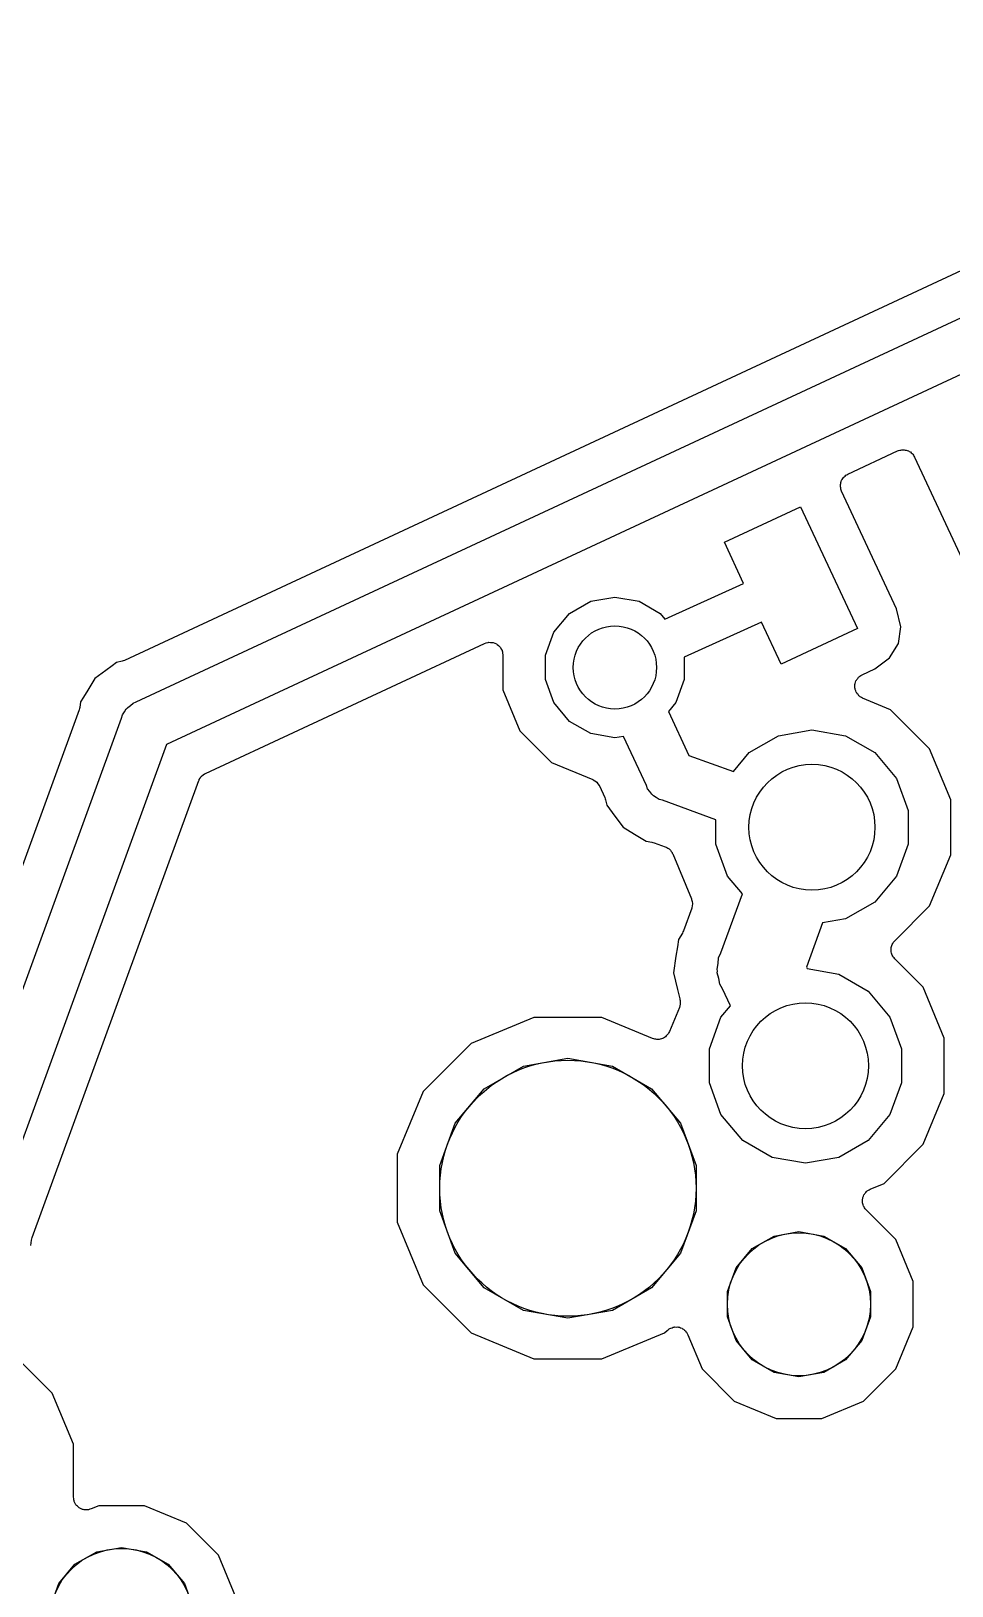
# Model space of a CAD drawing. Extents: x 24 to 196, y -189 to -31.
# Drawn here: x 63.54 to 74.49, y -149.93 to -131.42 of the extents above; entities that cross this region are included whole.
import ezdxf

# ---------------------------------------------------------------- set-up
doc = ezdxf.new("R2010")
doc.units = 0
doc.header["$MEASUREMENT"] = 0
doc.layers.add('BLACK', color=7, linetype='CONTINUOUS')

msp = doc.modelspace()

# ---------------------------------------------------------------- linework, layer by layer
at = {"layer": 'BLACK', "linetype": 'CONTINUOUS'}
for p, q in [((81.1705, -131.213), (64.6525, -138.915)), ((64.793, -139.41), (81.4349, -131.651)), ((81.0617, -132.497), (65.1529, -139.915)), ((73.2565, -136.697), (73.8487, -136.421)), ((73.8487, -136.421), (73.8615, -136.418)), ((73.8615, -136.418), (73.8736, -136.412)), ((73.8736, -136.412), (73.8869, -136.411)), ((73.8869, -136.411), (73.8998, -136.407)), ((73.8998, -136.407), (73.9131, -136.409)), ((73.9131, -136.409), (73.9263, -136.407)), ((73.9263, -136.407), (73.9392, -136.411)), ((73.9392, -136.411), (73.9525, -136.412)), ((73.9525, -136.412), (73.9646, -136.418)), ((73.9646, -136.418), (73.9775, -136.421)), ((73.9775, -136.421), (73.9884, -136.429)), ((73.9884, -136.429), (74.0005, -136.434)), ((74.0005, -136.434), (74.0099, -136.444)), ((74.0099, -136.444), (74.0208, -136.451)), ((74.0208, -136.451), (74.0285, -136.462)), ((74.0285, -136.462), (74.0379, -136.472)), ((74.0379, -136.472), (74.0435, -136.484)), ((74.0435, -136.484), (74.0512, -136.495)), ((74.0512, -136.495), (74.7053, -137.898)), ((73.1794, -136.784), (73.1828, -136.771)), ((73.1828, -136.771), (73.1905, -136.76)), ((73.1905, -136.76), (73.1961, -136.748)), ((73.1961, -136.748), (73.2055, -136.738)), ((73.2055, -136.738), (73.2132, -136.728)), ((73.2132, -136.728), (73.2241, -136.72)), ((73.2241, -136.72), (73.2335, -136.71)), ((73.2335, -136.71), (73.2456, -136.705)), ((73.2456, -136.705), (73.2565, -136.697)), ((73.1691, -136.822), (73.1726, -136.809)), ((73.1703, -136.835), (73.1691, -136.822)), ((73.1691, -136.849), (73.1703, -136.835)), ((73.1726, -136.861), (73.1691, -136.849)), ((73.1726, -136.809), (73.1737, -136.796)), ((73.1737, -136.875), (73.1726, -136.861)), ((73.1737, -136.796), (73.1794, -136.784)), ((73.1794, -136.887), (73.1737, -136.875)), ((73.1828, -136.9), (73.1794, -136.887)), ((73.837, -138.303), (73.1828, -136.9)), ((71.7887, -137.509), (72.695, -137.086)), ((72.695, -137.086), (73.3712, -138.536)), ((72.0171, -137.999), (71.7887, -137.509)), ((71.0807, -138.423), (72.0171, -137.999)), ((69.9476, -138.357), (70.1997, -138.211)), ((70.1997, -138.211), (70.4864, -138.161)), ((70.4864, -138.161), (70.7731, -138.211)), ((70.7731, -138.211), (71.0252, -138.357)), ((69.7604, -138.58), (69.9476, -138.357)), ((71.0252, -138.357), (71.0807, -138.423)), ((73.8886, -138.514), (73.837, -138.303)), ((69.6609, -138.853), (69.7604, -138.58)), ((72.2318, -138.459), (71.3119, -138.876)), ((72.4649, -138.959), (72.2318, -138.459)), ((73.3712, -138.536), (72.4649, -138.959)), ((73.8579, -138.713), (73.8886, -138.514)), ((65.6154, -140.26), (68.9361, -138.712)), ((68.9361, -138.712), (68.9553, -138.707)), ((68.9553, -138.707), (68.974, -138.7)), ((68.974, -138.7), (68.9807, -138.7)), ((68.9807, -138.7), (68.9872, -138.698)), ((68.9872, -138.698), (69.007, -138.7)), ((69.007, -138.7), (69.0269, -138.7)), ((69.0269, -138.7), (69.0332, -138.702)), ((69.0332, -138.702), (69.0399, -138.703)), ((69.0399, -138.703), (69.058, -138.711)), ((69.058, -138.711), (69.0767, -138.718)), ((69.0767, -138.718), (69.0818, -138.722)), ((69.0818, -138.722), (69.0879, -138.725)), ((69.0879, -138.725), (69.102, -138.739)), ((69.102, -138.739), (69.1172, -138.752)), ((69.1172, -138.752), (69.1206, -138.758)), ((69.1206, -138.758), (69.1253, -138.762)), ((69.1253, -138.762), (69.1337, -138.781)), ((69.1337, -138.781), (69.1437, -138.798)), ((69.1437, -138.798), (69.1448, -138.804)), ((69.1448, -138.804), (69.1477, -138.81)), ((73.7531, -138.886), (73.8579, -138.713)), ((64.5057, -138.981), (64.4295, -139.037)), ((64.5058, -138.981), (64.5057, -138.981)), ((64.5597, -138.941), (64.5058, -138.981)), ((64.6243, -138.925), (64.5597, -138.941)), ((64.638, -138.919), (64.6243, -138.925)), ((64.6525, -138.915), (64.638, -138.919)), ((69.1477, -138.81), (69.1494, -138.83)), ((69.1494, -138.83), (69.1529, -138.85)), ((69.1529, -138.85), (69.1529, -139.264)), ((69.6609, -139.144), (69.6609, -138.853)), ((71.3119, -138.876), (71.3119, -139.144)), ((73.5777, -139.015), (73.7531, -138.886)), ((64.2988, -139.132), (64.2161, -139.269)), ((64.4295, -139.037), (64.2988, -139.132)), ((64.4295, -139.037), (64.4295, -139.037)), ((64.4295, -139.037), (64.4295, -139.037)), ((69.7604, -139.418), (69.6609, -139.144)), ((71.3119, -139.144), (71.2123, -139.418)), ((73.3426, -139.19), (73.349, -139.175)), ((73.349, -139.175), (73.3533, -139.159)), ((73.3533, -139.159), (73.359, -139.151)), ((73.359, -139.151), (73.3629, -139.141)), ((73.3629, -139.141), (73.3741, -139.129)), ((73.3741, -139.129), (73.3836, -139.115)), ((73.3836, -139.115), (73.3918, -139.11)), ((73.3918, -139.11), (73.3986, -139.102)), ((73.3986, -139.102), (73.4134, -139.095)), ((73.4134, -139.095), (73.427, -139.085)), ((73.427, -139.085), (73.5777, -139.015)), ((64.1656, -139.352), (64.131, -139.409)), ((64.2161, -139.269), (64.1656, -139.352)), ((64.1656, -139.352), (64.1656, -139.352)), ((64.2161, -139.269), (64.2161, -139.269)), ((64.2161, -139.269), (64.2161, -139.269)), ((69.1529, -139.264), (69.3559, -139.754)), ((73.3396, -139.21), (73.3422, -139.2)), ((73.341, -139.226), (73.3396, -139.21)), ((73.3403, -139.243), (73.341, -139.226)), ((73.3433, -139.253), (73.3403, -139.243)), ((73.3422, -139.2), (73.3426, -139.19)), ((73.3442, -139.263), (73.3433, -139.253)), ((73.3512, -139.278), (73.3442, -139.263)), ((73.3562, -139.294), (73.3512, -139.278)), ((73.3623, -139.301), (73.3562, -139.294)), ((73.3666, -139.311), (73.3623, -139.301)), ((73.3783, -139.322), (73.3666, -139.311)), ((73.3884, -139.336), (73.3783, -139.322)), ((73.3969, -139.341), (73.3884, -139.336)), ((73.404, -139.348), (73.3969, -139.341)), ((73.419, -139.355), (73.404, -139.348)), ((73.4331, -139.364), (73.419, -139.355)), ((73.7658, -139.502), (73.4331, -139.364)), ((64.1134, -139.504), (62.1313, -144.945)), ((64.116, -139.489), (64.1134, -139.504)), ((64.1208, -139.475), (64.116, -139.489)), ((64.131, -139.409), (64.1208, -139.475)), ((64.6292, -139.562), (64.6524, -139.528)), ((64.6524, -139.528), (64.6727, -139.493)), ((64.6727, -139.493), (64.6831, -139.485)), ((64.6831, -139.485), (64.6909, -139.474)), ((64.6909, -139.474), (64.724, -139.45)), ((64.724, -139.45), (64.755, -139.424)), ((64.755, -139.424), (64.793, -139.41)), ((69.9476, -139.641), (69.7604, -139.418)), ((71.2123, -139.418), (71.1233, -139.524)), ((71.1233, -139.524), (71.3659, -140.046)), ((74.2302, -139.966), (73.7658, -139.502)), ((62.5151, -145.375), (64.6187, -139.601)), ((64.6187, -139.601), (64.6292, -139.562)), ((70.1997, -139.786), (69.9476, -139.641)), ((65.1529, -139.915), (63.0493, -145.69)), ((69.3559, -139.754), (69.731, -140.129)), ((70.4864, -139.837), (70.1997, -139.786)), ((70.5882, -139.819), (70.4864, -139.837)), ((70.861, -140.406), (70.5882, -139.819)), ((72.0845, -140.012), (72.4336, -139.811)), ((72.4336, -139.811), (72.8306, -139.741)), ((72.8306, -139.741), (73.2275, -139.811)), ((73.2275, -139.811), (73.5766, -140.012)), ((71.3659, -140.046), (71.8951, -140.238)), ((71.8951, -140.238), (72.0845, -140.012)), ((73.5766, -140.012), (73.8357, -140.321)), ((74.4816, -140.573), (74.2302, -139.966)), ((65.572, -140.29), (65.5884, -140.279)), ((65.5884, -140.279), (65.6036, -140.266)), ((65.6036, -140.266), (65.6099, -140.264)), ((65.6099, -140.264), (65.6154, -140.26)), ((69.731, -140.129), (70.2225, -140.333)), ((63.5547, -145.786), (65.5366, -140.346)), ((65.5366, -140.346), (65.5399, -140.34)), ((65.5399, -140.34), (65.5417, -140.334)), ((65.5417, -140.334), (65.5531, -140.318)), ((65.5531, -140.318), (65.5631, -140.3)), ((65.5631, -140.3), (65.5682, -140.296)), ((65.5682, -140.296), (65.572, -140.29)), ((70.2225, -140.333), (70.2254, -140.335)), ((70.2254, -140.335), (70.2288, -140.336)), ((70.2288, -140.336), (70.2477, -140.349)), ((70.2477, -140.349), (70.2672, -140.361)), ((70.2672, -140.361), (70.2693, -140.364)), ((70.2693, -140.364), (70.2721, -140.366)), ((70.2721, -140.366), (70.2853, -140.385)), ((70.2853, -140.385), (70.2994, -140.403)), ((70.2994, -140.403), (70.3004, -140.407)), ((70.3004, -140.407), (70.3024, -140.409)), ((70.3024, -140.409), (70.3662, -140.547)), ((70.875, -140.444), (70.861, -140.406)), ((70.9008, -140.475), (70.875, -140.444)), ((73.8357, -140.321), (73.9736, -140.7)), ((70.3662, -140.547), (70.37, -140.561)), ((70.37, -140.561), (70.376, -140.574)), ((70.376, -140.574), (70.3921, -140.64)), ((70.3921, -140.64), (70.4869, -140.769)), ((70.9237, -140.508), (70.9008, -140.475)), ((70.9352, -140.516), (70.9237, -140.508)), ((70.9441, -140.527), (70.9352, -140.516)), ((70.9789, -140.547), (70.9441, -140.527)), ((71.0117, -140.57), (70.9789, -140.547)), ((71.0511, -140.58), (71.0117, -140.57)), ((71.6876, -140.811), (71.0511, -140.58)), ((74.4816, -141.23), (74.4816, -140.573)), ((70.4869, -140.769), (70.487, -140.769)), ((70.487, -140.769), (70.4871, -140.77)), ((70.4871, -140.77), (70.5827, -140.9)), ((71.6876, -141.103), (71.6876, -140.811)), ((73.9736, -140.7), (73.9736, -141.103)), ((70.5827, -140.9), (70.7209, -140.984)), ((70.7209, -140.984), (70.7211, -140.984)), ((70.7211, -140.984), (70.7212, -140.984)), ((70.7212, -140.984), (70.8584, -141.068)), ((70.8584, -141.068), (70.9253, -141.078)), ((70.9253, -141.078), (70.9393, -141.083)), ((70.9393, -141.083), (70.9539, -141.085)), ((70.9539, -141.085), (71.086, -141.133)), ((71.086, -141.133), (71.0947, -141.138)), ((71.0947, -141.138), (71.1043, -141.141)), ((71.1043, -141.141), (71.1175, -141.151)), ((71.1175, -141.151), (71.1318, -141.16)), ((71.1318, -141.16), (71.1383, -141.167)), ((71.1383, -141.167), (71.1463, -141.174)), ((71.1463, -141.174), (71.1552, -141.188)), ((71.1552, -141.188), (71.1659, -141.2)), ((71.1659, -141.2), (71.1694, -141.21)), ((71.1694, -141.21), (71.1748, -141.218)), ((71.8254, -141.482), (71.6876, -141.103)), ((73.9736, -141.103), (73.8357, -141.482)), ((71.1748, -141.218), (71.397, -141.755)), ((74.2302, -141.837), (74.4816, -141.23)), ((72.0024, -141.693), (71.8254, -141.482)), ((73.8357, -141.482), (73.5766, -141.791)), ((71.397, -141.755), (71.3977, -141.758)), ((71.3977, -141.758), (71.3994, -141.761)), ((71.3994, -141.761), (71.4035, -141.784)), ((71.7474, -142.396), (72.0024, -141.693)), ((71.3995, -141.865), (71.3016, -142.135)), ((71.4001, -141.862), (71.3995, -141.865)), ((71.4016, -141.859), (71.4001, -141.862)), ((71.4046, -141.836), (71.4016, -141.859)), ((71.4035, -141.784), (71.4085, -141.807)), ((71.4086, -141.813), (71.4046, -141.836)), ((71.4085, -141.807), (71.4081, -141.81)), ((71.4081, -141.81), (71.4086, -141.813)), ((73.5766, -141.791), (73.2275, -141.992)), ((73.8151, -142.252), (74.2302, -141.837)), ((71.3016, -142.135), (71.2941, -142.148)), ((72.9572, -142.04), (72.7664, -142.566)), ((73.2275, -141.992), (72.9572, -142.04)), ((71.2302, -142.324), (71.2131, -142.436)), ((71.2306, -142.323), (71.2302, -142.324)), ((71.244, -142.236), (71.2306, -142.323)), ((71.2886, -142.162), (71.244, -142.236)), ((71.2941, -142.148), (71.2886, -142.162)), ((73.7744, -142.333), (73.7756, -142.32)), ((73.7756, -142.32), (73.7812, -142.308)), ((73.7812, -142.308), (73.7847, -142.295)), ((73.7847, -142.295), (73.7923, -142.284)), ((73.7923, -142.284), (73.798, -142.272)), ((73.798, -142.272), (73.8074, -142.263)), ((73.8074, -142.263), (73.8151, -142.252)), ((71.213, -142.436), (71.1822, -142.636)), ((71.2131, -142.436), (71.213, -142.436)), ((71.213, -142.436), (71.213, -142.436)), ((71.7131, -142.524), (71.7191, -142.457)), ((71.7191, -142.457), (71.7474, -142.396)), ((73.771, -142.346), (73.7744, -142.333)), ((73.7722, -142.36), (73.771, -142.346)), ((73.771, -142.373), (73.7722, -142.36)), ((73.7744, -142.386), (73.771, -142.373)), ((73.7756, -142.399), (73.7744, -142.386)), ((73.7812, -142.411), (73.7756, -142.399)), ((73.7847, -142.424), (73.7812, -142.411)), ((73.7923, -142.435), (73.7847, -142.424)), ((73.798, -142.447), (73.7923, -142.435)), ((73.8074, -142.456), (73.798, -142.447)), ((73.8151, -142.467), (73.8074, -142.456)), ((74.1527, -142.805), (73.8151, -142.467)), ((71.1822, -142.636), (71.2304, -142.832)), ((71.7014, -142.591), (71.7131, -142.524)), ((71.7053, -142.613), (71.7014, -142.591)), ((71.7034, -142.635), (71.7053, -142.613)), ((71.7209, -142.701), (71.7034, -142.635)), ((72.7664, -142.566), (72.7743, -142.583)), ((72.7743, -142.583), (73.15, -142.65)), ((73.15, -142.65), (73.4991, -142.851)), ((71.2304, -142.832), (71.2305, -142.832)), ((71.2305, -142.832), (71.2305, -142.832)), ((71.2305, -142.832), (71.2575, -142.943)), ((71.7328, -142.768), (71.7209, -142.701)), ((71.7663, -142.826), (71.7328, -142.768)), ((71.8599, -143.026), (71.7663, -142.826)), ((73.4991, -142.851), (73.7582, -143.16)), ((74.404, -143.412), (74.1527, -142.805)), ((71.2529, -143.047), (71.1344, -143.334)), ((71.2576, -143.026), (71.2529, -143.047)), ((71.2575, -142.943), (71.258, -142.944)), ((71.2636, -143.006), (71.2576, -143.026)), ((71.258, -142.944), (71.2601, -142.953)), ((71.2601, -142.953), (71.2608, -142.964)), ((71.2608, -142.964), (71.2618, -142.967)), ((71.2618, -142.967), (71.2614, -142.972)), ((71.2614, -142.972), (71.2616, -142.974)), ((71.2616, -142.974), (71.2644, -142.996)), ((71.2644, -142.996), (71.2633, -143.001)), ((71.2633, -143.001), (71.2636, -143.006)), ((71.7479, -143.16), (71.8599, -143.026)), ((69.5229, -143.166), (68.776, -143.475)), ((70.3313, -143.166), (69.5229, -143.166)), ((70.9352, -143.416), (70.3313, -143.166)), ((71.61, -143.539), (71.7479, -143.16)), ((73.7582, -143.16), (73.896, -143.539)), ((70.9483, -143.419), (70.9352, -143.416)), ((70.9606, -143.424), (70.9483, -143.419)), ((70.9739, -143.425), (70.9606, -143.424)), ((70.9869, -143.428), (70.9739, -143.425)), ((71.0001, -143.426), (70.9869, -143.428)), ((71.0135, -143.426), (71.0001, -143.426)), ((71.0262, -143.422), (71.0135, -143.426)), ((71.0394, -143.421), (71.0262, -143.422)), ((71.0512, -143.415), (71.0394, -143.421)), ((71.0639, -143.411), (71.0512, -143.415)), ((71.0745, -143.402), (71.0639, -143.411)), ((71.0863, -143.396), (71.0745, -143.402)), ((71.0954, -143.386), (71.0863, -143.396)), ((71.1059, -143.378), (71.0954, -143.386)), ((71.1131, -143.367), (71.1059, -143.378)), ((71.1221, -143.357), (71.1131, -143.367)), ((71.1272, -143.345), (71.1221, -143.357)), ((71.1344, -143.334), (71.1272, -143.345)), ((74.404, -144.069), (74.404, -143.412)), ((68.776, -143.475), (68.2044, -144.047)), ((71.61, -143.942), (71.61, -143.539)), ((73.896, -143.539), (73.896, -143.942)), ((68.9324, -144.013), (69.3978, -143.744)), ((69.3978, -143.744), (69.9271, -143.65)), ((69.9271, -143.65), (70.4564, -143.744)), ((70.4564, -143.744), (70.9218, -144.013)), ((71.7479, -144.32), (71.61, -143.942)), ((73.896, -143.942), (73.7582, -144.32)), ((68.2044, -144.047), (67.8951, -144.794)), ((68.5869, -144.424), (68.9324, -144.013)), ((70.9218, -144.013), (71.2673, -144.424)), ((74.1527, -144.675), (74.404, -144.069)), ((72.007, -144.629), (71.7479, -144.32)), ((73.7582, -144.32), (73.4991, -144.629)), ((68.4031, -144.929), (68.5869, -144.424)), ((71.2673, -144.424), (71.4511, -144.929)), ((72.3561, -144.831), (72.007, -144.629)), ((73.4991, -144.629), (73.15, -144.831)), ((73.6882, -145.14), (74.1527, -144.675)), ((67.8951, -144.794), (67.8951, -145.602)), ((72.753, -144.901), (72.3561, -144.831)), ((73.15, -144.831), (72.753, -144.901)), ((68.4031, -145.467), (68.4031, -144.929)), ((71.4511, -144.929), (71.4511, -145.467)), ((73.4423, -145.294), (73.4473, -145.278)), ((73.4473, -145.278), (73.4534, -145.27)), ((73.4534, -145.27), (73.4576, -145.261)), ((73.4576, -145.261), (73.4694, -145.249)), ((73.4694, -145.249), (73.4795, -145.236)), ((73.4795, -145.236), (73.4879, -145.231)), ((73.4879, -145.231), (73.495, -145.224)), ((73.495, -145.224), (73.5101, -145.217)), ((73.5101, -145.217), (73.5241, -145.208)), ((73.5241, -145.208), (73.6882, -145.14)), ((68.5869, -145.972), (68.4031, -145.467)), ((71.4511, -145.467), (71.2673, -145.972)), ((73.4306, -145.362), (73.4321, -145.345)), ((73.4332, -145.372), (73.4306, -145.362)), ((73.4313, -145.329), (73.4344, -145.319)), ((73.4321, -145.345), (73.4313, -145.329)), ((73.4337, -145.382), (73.4332, -145.372)), ((73.44, -145.397), (73.4337, -145.382)), ((73.4344, -145.319), (73.4352, -145.309)), ((73.4352, -145.309), (73.4423, -145.294)), ((73.4443, -145.413), (73.44, -145.397)), ((73.4501, -145.421), (73.4443, -145.413)), ((73.4539, -145.43), (73.4501, -145.421)), ((73.4651, -145.443), (73.4539, -145.43)), ((73.4747, -145.456), (73.4651, -145.443)), ((73.8275, -145.809), (73.4747, -145.456)), ((67.8951, -145.602), (68.2044, -146.349)), ((63.5373, -145.881), (63.5473, -145.815)), ((63.5473, -145.815), (63.5521, -145.801)), ((63.5521, -145.801), (63.5547, -145.786)), ((72.1201, -145.917), (72.3799, -145.767)), ((72.3799, -145.767), (72.6755, -145.715)), ((72.6755, -145.715), (72.971, -145.767)), ((72.971, -145.767), (73.2308, -145.917)), ((74.0344, -146.309), (73.8275, -145.809)), ((68.9324, -146.383), (68.5869, -145.972)), ((71.2673, -145.972), (70.9218, -146.383)), ((71.9272, -146.147), (72.1201, -145.917)), ((73.2308, -145.917), (73.4237, -146.147)), ((71.8246, -146.429), (71.9272, -146.147)), ((73.4237, -146.147), (73.5264, -146.429)), ((68.2044, -146.349), (68.776, -146.921)), ((69.3978, -146.652), (68.9324, -146.383)), ((70.9218, -146.383), (70.4564, -146.652)), ((74.0344, -146.849), (74.0344, -146.309)), ((71.8246, -146.729), (71.8246, -146.429)), ((73.5264, -146.429), (73.5264, -146.729)), ((69.9271, -146.745), (69.3978, -146.652)), ((70.4564, -146.652), (69.9271, -146.745)), ((71.9272, -147.011), (71.8246, -146.729)), ((73.5264, -146.729), (73.4237, -147.011)), ((68.776, -146.921), (69.5229, -147.23)), ((70.3313, -147.23), (71.0781, -146.921)), ((71.0781, -146.921), (71.1063, -146.892)), ((71.1063, -146.892), (71.12, -146.883)), ((71.12, -146.883), (71.1322, -146.872)), ((71.1322, -146.872), (71.1415, -146.868)), ((71.1415, -146.868), (71.1497, -146.862)), ((71.1497, -146.862), (71.1658, -146.858)), ((71.1658, -146.858), (71.1811, -146.851)), ((71.1811, -146.851), (71.1911, -146.851)), ((71.1911, -146.851), (71.2008, -146.848)), ((71.2008, -146.848), (71.2174, -146.85)), ((71.2174, -146.85), (71.234, -146.849)), ((71.234, -146.849), (71.2436, -146.852)), ((71.2436, -146.852), (71.2536, -146.853)), ((71.2536, -146.853), (71.2686, -146.86)), ((71.2686, -146.86), (71.2845, -146.865)), ((71.2845, -146.865), (71.2924, -146.871)), ((71.2924, -146.871), (71.3015, -146.875)), ((71.3015, -146.875), (71.3133, -146.887)), ((71.3133, -146.887), (71.3265, -146.897)), ((71.3265, -146.897), (71.3319, -146.906)), ((71.3319, -146.906), (71.339, -146.913)), ((71.339, -146.913), (71.346, -146.928)), ((71.346, -146.928), (71.3549, -146.942)), ((71.3549, -146.942), (71.5234, -147.349)), ((73.8275, -147.349), (74.0344, -146.849)), ((72.1201, -147.241), (71.9272, -147.011)), ((73.4237, -147.011), (73.2308, -147.241)), ((63.7944, -147.636), (63.3299, -147.172)), ((69.5229, -147.23), (70.3313, -147.23)), ((72.3799, -147.391), (72.1201, -147.241)), ((73.2308, -147.241), (72.971, -147.391)), ((71.5234, -147.349), (71.9057, -147.731)), ((72.6755, -147.443), (72.3799, -147.391)), ((72.971, -147.391), (72.6755, -147.443)), ((73.4452, -147.731), (73.8275, -147.349)), ((64.0457, -148.243), (63.7944, -147.636)), ((71.9057, -147.731), (72.4052, -147.938)), ((72.9458, -147.938), (73.4452, -147.731)), ((72.4052, -147.938), (72.9458, -147.938)), ((64.0457, -148.876), (64.0457, -148.243)), ((64.0486, -148.892), (64.0457, -148.876)), ((64.0493, -148.908), (64.0486, -148.892)), ((64.0532, -148.918), (64.0493, -148.908)), ((64.0549, -148.928), (64.0532, -148.918)), ((64.0632, -148.942), (64.0549, -148.928)), ((64.0696, -148.957), (64.0632, -148.942)), ((64.0763, -148.965), (64.0696, -148.957)), ((64.0814, -148.973), (64.0763, -148.965)), ((64.0941, -148.984), (64.0814, -148.973)), ((64.1053, -148.996), (64.0941, -148.984)), ((64.3489, -148.978), (64.2564, -149.016)), ((64.8895, -148.978), (64.3489, -148.978)), ((65.3889, -149.185), (64.8895, -148.978)), ((64.1142, -149.001), (64.1053, -148.996)), ((64.1219, -149.007), (64.1142, -149.001)), ((64.1375, -149.013), (64.1219, -149.007)), ((64.1523, -149.021), (64.1375, -149.013)), ((64.1622, -149.022), (64.1523, -149.021)), ((64.1716, -149.026), (64.1622, -149.022)), ((64.1883, -149.026), (64.1716, -149.026)), ((64.2047, -149.028), (64.1883, -149.026)), ((64.2145, -149.026), (64.2047, -149.028)), ((64.2246, -149.026), (64.2145, -149.026)), ((64.2402, -149.02), (64.2246, -149.026)), ((64.2564, -149.016), (64.2402, -149.02)), ((65.7712, -149.567), (65.3889, -149.185)), ((64.0638, -149.675), (64.3236, -149.525)), ((64.3236, -149.525), (64.6192, -149.473)), ((64.6192, -149.473), (64.9147, -149.525)), ((64.9147, -149.525), (65.1745, -149.675)), ((63.8709, -149.905), (64.0638, -149.675)), ((65.1745, -149.675), (65.3674, -149.905)), ((65.9781, -150.067), (65.7712, -149.567)), ((63.7683, -150.187), (63.8709, -149.905)), ((65.3674, -149.905), (65.4701, -150.187))]:
    msp.add_line(p, q, dxfattribs=at)
at = {"layer": 'BLACK'}
for centre, radius in [((70.4864, -138.999), 0.4953), ((72.8306, -140.901), 0.7493), ((72.753, -143.74), 0.7493), ((69.9271, -145.198), 1.524), ((72.6755, -146.579), 0.8509), ((64.6192, -150.337), 0.8509)]:
    msp.add_circle(centre, radius, dxfattribs=at)

doc.saveas('drawing.dxf')
